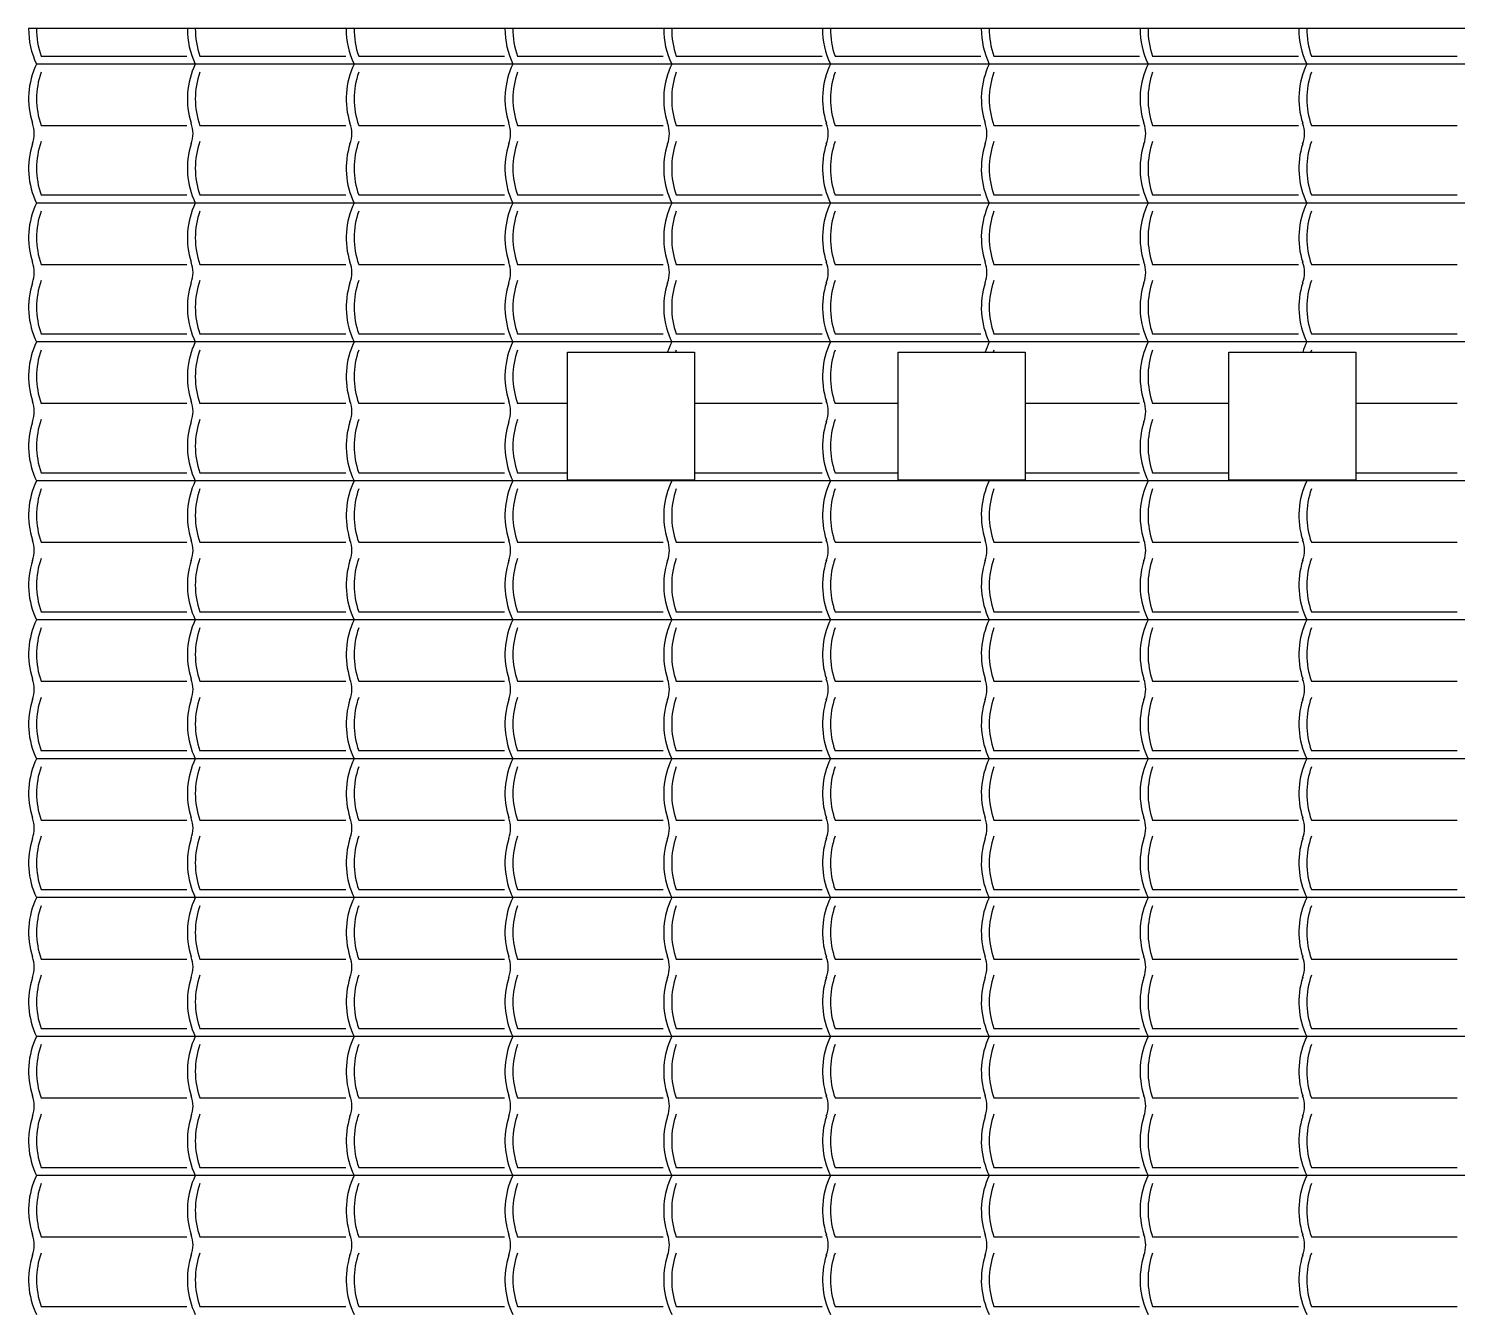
# Model space of a CAD drawing. Extents: x 110 to 239, y 112 to 239.
# Drawn here: x 174.79 to 210.78, y 207.07 to 239.47 of the extents above; entities that cross this region are included whole.
import ezdxf

# ---------------------------------------------------------------- set-up
doc = ezdxf.new("R2010")
doc.units = 0
doc.layers.get('0').update_dxf_attribs({"linetype": 'CONTINUOUS'})
doc.layers.add('ENGRAVE', color=4, linetype='CONTINUOUS')

msp = doc.modelspace()

# ---------------------------------------------------------------- linework, layer by layer
for p, q in [((238.986, 239.469), (174.786, 239.469)), ((188.358, 231.314), (191.558, 231.314)), ((188.358, 228.094), (188.358, 231.314)), ((191.558, 231.314), (191.558, 228.094)), ((196.691, 231.314), (199.891, 231.314)), ((196.691, 228.094), (196.691, 231.314)), ((199.891, 231.314), (199.891, 228.094)), ((205.024, 231.314), (208.224, 231.314)), ((205.024, 228.094), (205.024, 231.314)), ((208.224, 231.314), (208.224, 228.094)), ((191.558, 228.094), (188.358, 228.094)), ((199.891, 228.094), (196.691, 228.094)), ((208.224, 228.094), (205.024, 228.094))]:
    msp.add_line(p, q)
for centre, radius, start, end in [((176.8, 239.449), 2.014, 179.431, 205.75), ((176.8, 237.699), 2.014, 154.25, 197.8101), ((174.202, 236.824), 0.727, 339.1427, 20.8573), ((176.8, 235.949), 2.014, 162.1899, 205.75), ((176.8, 234.199), 2.014, 154.25, 197.8101), ((174.202, 233.324), 0.727, 339.1427, 20.8573), ((176.8, 232.449), 2.014, 162.1899, 205.75), ((176.8, 230.699), 2.014, 154.25, 197.8101), ((174.202, 229.824), 0.727, 339.1427, 20.8573), ((176.8, 228.949), 2.014, 162.1899, 205.75), ((176.8, 227.199), 2.014, 154.25, 197.8101), ((174.202, 226.324), 0.727, 339.1427, 20.8573), ((176.8, 225.449), 2.014, 162.1899, 205.75), ((176.8, 223.699), 2.014, 154.25, 197.8101), ((174.202, 222.824), 0.727, 339.1427, 20.8573), ((176.8, 221.949), 2.014, 162.1899, 205.75), ((176.8, 220.199), 2.014, 154.25, 197.8101), ((174.202, 219.324), 0.727, 339.1427, 20.8573), ((176.8, 218.449), 2.014, 162.1899, 205.75), ((176.8, 216.699), 2.014, 154.25, 197.8101), ((174.202, 215.824), 0.727, 339.1427, 20.8573), ((176.8, 214.949), 2.014, 162.1899, 205.75), ((176.8, 213.199), 2.014, 154.25, 197.8101), ((174.202, 212.324), 0.727, 339.1427, 20.8573), ((176.8, 211.449), 2.014, 162.1899, 205.75), ((176.8, 209.699), 2.014, 154.25, 197.8101), ((174.202, 208.824), 0.727, 339.1427, 20.8573), ((176.8, 207.949), 2.014, 162.1899, 205.75)]:
    msp.add_arc(centre, radius, start, end)
at = {"layer": 'ENGRAVE'}
for p, q in [((175.101, 238.778), (178.774, 238.778)), ((179.101, 238.778), (182.774, 238.778)), ((183.101, 238.778), (186.774, 238.778)), ((187.101, 238.778), (190.774, 238.778)), ((191.101, 238.778), (194.774, 238.778)), ((195.101, 238.778), (198.774, 238.778)), ((199.101, 238.778), (202.774, 238.778)), ((203.101, 238.778), (206.774, 238.778)), ((207.101, 238.778), (210.774, 238.778)), ((178.986, 238.574), (174.986, 238.574)), ((182.986, 238.574), (178.986, 238.574)), ((186.986, 238.574), (182.986, 238.574)), ((190.986, 238.574), (186.986, 238.574)), ((194.986, 238.574), (190.986, 238.574)), ((198.986, 238.574), (194.986, 238.574)), ((202.986, 238.574), (198.986, 238.574)), ((206.986, 238.574), (202.986, 238.574)), ((210.986, 238.574), (206.986, 238.574)), ((175.101, 237.028), (178.774, 237.028)), ((179.101, 237.028), (182.774, 237.028)), ((183.101, 237.028), (186.774, 237.028)), ((187.101, 237.028), (190.774, 237.028)), ((191.101, 237.028), (194.774, 237.028)), ((195.101, 237.028), (198.774, 237.028)), ((199.101, 237.028), (202.774, 237.028)), ((203.101, 237.028), (206.774, 237.028)), ((207.101, 237.028), (210.774, 237.028)), ((178.986, 235.074), (174.986, 235.074)), ((175.101, 235.278), (178.774, 235.278)), ((182.986, 235.074), (178.986, 235.074)), ((179.101, 235.278), (182.774, 235.278)), ((186.986, 235.074), (182.986, 235.074)), ((183.101, 235.278), (186.774, 235.278)), ((190.986, 235.074), (186.986, 235.074)), ((187.101, 235.278), (190.774, 235.278)), ((194.986, 235.074), (190.986, 235.074)), ((191.101, 235.278), (194.774, 235.278)), ((198.986, 235.074), (194.986, 235.074)), ((195.101, 235.278), (198.774, 235.278)), ((202.986, 235.074), (198.986, 235.074)), ((199.101, 235.278), (202.774, 235.278)), ((206.986, 235.074), (202.986, 235.074)), ((203.101, 235.278), (206.774, 235.278)), ((210.986, 235.074), (206.986, 235.074)), ((207.101, 235.278), (210.774, 235.278)), ((175.101, 233.528), (178.774, 233.528)), ((179.101, 233.528), (182.774, 233.528)), ((183.101, 233.528), (186.774, 233.528)), ((187.101, 233.528), (190.774, 233.528)), ((191.101, 233.528), (194.774, 233.528)), ((195.101, 233.528), (198.774, 233.528)), ((199.101, 233.528), (202.774, 233.528)), ((203.101, 233.528), (206.774, 233.528)), ((207.101, 233.528), (210.774, 233.528)), ((178.986, 231.574), (174.986, 231.574)), ((175.101, 231.778), (178.774, 231.778)), ((182.986, 231.574), (178.986, 231.574)), ((179.101, 231.778), (182.774, 231.778)), ((186.986, 231.574), (182.986, 231.574)), ((183.101, 231.778), (186.774, 231.778)), ((190.986, 231.574), (186.986, 231.574)), ((187.101, 231.778), (190.774, 231.778)), ((194.986, 231.574), (190.986, 231.574)), ((191.101, 231.778), (194.774, 231.778)), ((198.986, 231.574), (194.986, 231.574)), ((195.101, 231.778), (198.774, 231.778)), ((202.986, 231.574), (198.986, 231.574)), ((199.101, 231.778), (202.774, 231.778)), ((206.986, 231.574), (202.986, 231.574)), ((203.101, 231.778), (206.774, 231.778)), ((210.986, 231.574), (206.986, 231.574)), ((207.101, 231.778), (210.774, 231.778)), ((175.101, 230.028), (178.774, 230.028)), ((179.101, 230.028), (182.774, 230.028)), ((183.101, 230.028), (186.774, 230.028)), ((187.101, 230.028), (188.358, 230.028)), ((191.558, 230.028), (194.774, 230.028)), ((195.101, 230.028), (196.691, 230.028)), ((199.891, 230.028), (202.774, 230.028)), ((203.101, 230.028), (205.024, 230.028)), ((208.224, 230.028), (210.774, 230.028)), ((175.101, 228.278), (178.774, 228.278)), ((179.101, 228.278), (182.774, 228.278)), ((183.101, 228.278), (186.774, 228.278)), ((187.101, 228.278), (188.358, 228.278)), ((191.558, 228.278), (194.774, 228.278)), ((195.101, 228.278), (196.691, 228.278)), ((199.891, 228.278), (202.774, 228.278)), ((203.101, 228.278), (205.024, 228.278)), ((208.224, 228.278), (210.774, 228.278)), ((178.986, 228.074), (174.986, 228.074)), ((182.986, 228.074), (178.986, 228.074)), ((186.986, 228.074), (182.986, 228.074)), ((190.986, 228.074), (186.986, 228.074)), ((194.986, 228.074), (190.986, 228.074)), ((198.986, 228.074), (194.986, 228.074)), ((202.986, 228.074), (198.986, 228.074)), ((206.986, 228.074), (202.986, 228.074)), ((210.986, 228.074), (206.986, 228.074)), ((175.101, 226.528), (178.774, 226.528)), ((179.101, 226.528), (182.774, 226.528)), ((183.101, 226.528), (186.774, 226.528)), ((187.101, 226.528), (190.774, 226.528)), ((191.101, 226.528), (194.774, 226.528)), ((195.101, 226.528), (198.774, 226.528)), ((199.101, 226.528), (202.774, 226.528)), ((203.101, 226.528), (206.774, 226.528)), ((207.101, 226.528), (210.774, 226.528)), ((175.101, 224.778), (178.774, 224.778)), ((179.101, 224.778), (182.774, 224.778)), ((183.101, 224.778), (186.774, 224.778)), ((187.101, 224.778), (190.774, 224.778)), ((191.101, 224.778), (194.774, 224.778)), ((195.101, 224.778), (198.774, 224.778)), ((199.101, 224.778), (202.774, 224.778)), ((203.101, 224.778), (206.774, 224.778)), ((207.101, 224.778), (210.774, 224.778)), ((178.986, 224.574), (174.986, 224.574)), ((182.986, 224.574), (178.986, 224.574)), ((186.986, 224.574), (182.986, 224.574)), ((190.986, 224.574), (186.986, 224.574)), ((194.986, 224.574), (190.986, 224.574)), ((198.986, 224.574), (194.986, 224.574)), ((202.986, 224.574), (198.986, 224.574)), ((206.986, 224.574), (202.986, 224.574)), ((210.986, 224.574), (206.986, 224.574)), ((175.101, 223.028), (178.774, 223.028)), ((179.101, 223.028), (182.774, 223.028)), ((183.101, 223.028), (186.774, 223.028)), ((187.101, 223.028), (190.774, 223.028)), ((191.101, 223.028), (194.774, 223.028)), ((195.101, 223.028), (198.774, 223.028)), ((199.101, 223.028), (202.774, 223.028)), ((203.101, 223.028), (206.774, 223.028)), ((207.101, 223.028), (210.774, 223.028)), ((178.986, 221.074), (174.986, 221.074)), ((175.101, 221.278), (178.774, 221.278)), ((182.986, 221.074), (178.986, 221.074)), ((179.101, 221.278), (182.774, 221.278)), ((186.986, 221.074), (182.986, 221.074)), ((183.101, 221.278), (186.774, 221.278)), ((190.986, 221.074), (186.986, 221.074)), ((187.101, 221.278), (190.774, 221.278)), ((194.986, 221.074), (190.986, 221.074)), ((191.101, 221.278), (194.774, 221.278)), ((198.986, 221.074), (194.986, 221.074)), ((195.101, 221.278), (198.774, 221.278)), ((202.986, 221.074), (198.986, 221.074)), ((199.101, 221.278), (202.774, 221.278)), ((206.986, 221.074), (202.986, 221.074)), ((203.101, 221.278), (206.774, 221.278)), ((210.986, 221.074), (206.986, 221.074)), ((207.101, 221.278), (210.774, 221.278)), ((175.101, 219.528), (178.774, 219.528)), ((179.101, 219.528), (182.774, 219.528)), ((183.101, 219.528), (186.774, 219.528)), ((187.101, 219.528), (190.774, 219.528)), ((191.101, 219.528), (194.774, 219.528)), ((195.101, 219.528), (198.774, 219.528)), ((199.101, 219.528), (202.774, 219.528)), ((203.101, 219.528), (206.774, 219.528)), ((207.101, 219.528), (210.774, 219.528)), ((175.101, 217.778), (178.774, 217.778)), ((179.101, 217.778), (182.774, 217.778)), ((183.101, 217.778), (186.774, 217.778)), ((187.101, 217.778), (190.774, 217.778)), ((191.101, 217.778), (194.774, 217.778)), ((195.101, 217.778), (198.774, 217.778)), ((199.101, 217.778), (202.774, 217.778)), ((203.101, 217.778), (206.774, 217.778)), ((207.101, 217.778), (210.774, 217.778)), ((178.986, 217.574), (174.986, 217.574)), ((182.986, 217.574), (178.986, 217.574)), ((186.986, 217.574), (182.986, 217.574)), ((190.986, 217.574), (186.986, 217.574)), ((194.986, 217.574), (190.986, 217.574)), ((198.986, 217.574), (194.986, 217.574)), ((202.986, 217.574), (198.986, 217.574)), ((206.986, 217.574), (202.986, 217.574)), ((210.986, 217.574), (206.986, 217.574)), ((175.101, 216.028), (178.774, 216.028)), ((179.101, 216.028), (182.774, 216.028)), ((183.101, 216.028), (186.774, 216.028)), ((187.101, 216.028), (190.774, 216.028)), ((191.101, 216.028), (194.774, 216.028)), ((195.101, 216.028), (198.774, 216.028)), ((199.101, 216.028), (202.774, 216.028)), ((203.101, 216.028), (206.774, 216.028)), ((207.101, 216.028), (210.774, 216.028)), ((175.101, 214.278), (178.774, 214.278)), ((179.101, 214.278), (182.774, 214.278)), ((183.101, 214.278), (186.774, 214.278)), ((187.101, 214.278), (190.774, 214.278)), ((191.101, 214.278), (194.774, 214.278)), ((195.101, 214.278), (198.774, 214.278)), ((199.101, 214.278), (202.774, 214.278)), ((203.101, 214.278), (206.774, 214.278)), ((207.101, 214.278), (210.774, 214.278)), ((178.986, 214.074), (174.986, 214.074)), ((182.986, 214.074), (178.986, 214.074)), ((186.986, 214.074), (182.986, 214.074)), ((190.986, 214.074), (186.986, 214.074)), ((194.986, 214.074), (190.986, 214.074)), ((198.986, 214.074), (194.986, 214.074)), ((202.986, 214.074), (198.986, 214.074)), ((206.986, 214.074), (202.986, 214.074)), ((210.986, 214.074), (206.986, 214.074)), ((175.101, 212.528), (178.774, 212.528)), ((179.101, 212.528), (182.774, 212.528)), ((183.101, 212.528), (186.774, 212.528)), ((187.101, 212.528), (190.774, 212.528)), ((191.101, 212.528), (194.774, 212.528)), ((195.101, 212.528), (198.774, 212.528)), ((199.101, 212.528), (202.774, 212.528)), ((203.101, 212.528), (206.774, 212.528)), ((207.101, 212.528), (210.774, 212.528)), ((178.986, 210.574), (174.986, 210.574)), ((175.101, 210.778), (178.774, 210.778)), ((182.986, 210.574), (178.986, 210.574)), ((179.101, 210.778), (182.774, 210.778)), ((186.986, 210.574), (182.986, 210.574)), ((183.101, 210.778), (186.774, 210.778)), ((190.986, 210.574), (186.986, 210.574)), ((187.101, 210.778), (190.774, 210.778)), ((194.986, 210.574), (190.986, 210.574)), ((191.101, 210.778), (194.774, 210.778)), ((198.986, 210.574), (194.986, 210.574)), ((195.101, 210.778), (198.774, 210.778)), ((202.986, 210.574), (198.986, 210.574)), ((199.101, 210.778), (202.774, 210.778)), ((206.986, 210.574), (202.986, 210.574)), ((203.101, 210.778), (206.774, 210.778)), ((210.986, 210.574), (206.986, 210.574)), ((207.101, 210.778), (210.774, 210.778)), ((175.101, 209.028), (178.774, 209.028)), ((179.101, 209.028), (182.774, 209.028)), ((183.101, 209.028), (186.774, 209.028)), ((187.101, 209.028), (190.774, 209.028)), ((191.101, 209.028), (194.774, 209.028)), ((195.101, 209.028), (198.774, 209.028)), ((199.101, 209.028), (202.774, 209.028)), ((203.101, 209.028), (206.774, 209.028)), ((207.101, 209.028), (210.774, 209.028)), ((175.101, 207.278), (178.774, 207.278)), ((179.101, 207.278), (182.774, 207.278)), ((183.101, 207.278), (186.774, 207.278)), ((187.101, 207.278), (190.774, 207.278)), ((191.101, 207.278), (194.774, 207.278)), ((195.101, 207.278), (198.774, 207.278)), ((199.101, 207.278), (202.774, 207.278)), ((203.101, 207.278), (206.774, 207.278)), ((207.101, 207.278), (210.774, 207.278))]:
    msp.add_line(p, q, dxfattribs=at)
for centre, radius, start, end in [((177, 239.449), 2.014, 179.431, 199.4798), ((180.8, 239.449), 2.014, 179.431, 205.75), ((181, 239.449), 2.014, 179.431, 199.4798), ((184.8, 239.449), 2.014, 179.431, 205.75), ((185, 239.449), 2.014, 179.431, 199.4798), ((188.8, 239.449), 2.014, 179.431, 205.75), ((189, 239.449), 2.014, 179.431, 199.4798), ((192.8, 239.449), 2.014, 179.431, 205.75), ((193, 239.449), 2.014, 179.431, 199.4798), ((196.8, 239.449), 2.014, 179.431, 205.75), ((197, 239.449), 2.014, 179.431, 199.4798), ((200.8, 239.449), 2.014, 179.431, 205.75), ((201, 239.449), 2.014, 179.431, 199.4798), ((204.8, 239.449), 2.014, 179.431, 205.75), ((205, 239.449), 2.014, 179.431, 199.4798), ((208.8, 239.449), 2.014, 179.431, 205.75), ((209, 239.449), 2.014, 179.431, 199.4798), ((177, 237.699), 2.014, 160.5202, 199.4798), ((180.8, 237.699), 2.014, 154.25, 197.8101), ((181, 237.699), 2.014, 160.5202, 199.4798), ((184.8, 237.699), 2.014, 154.25, 197.8101), ((185, 237.699), 2.014, 160.5202, 199.4798), ((188.8, 237.699), 2.014, 154.25, 197.8101), ((189, 237.699), 2.014, 160.5202, 199.4798), ((192.8, 237.699), 2.014, 154.25, 197.8101), ((193, 237.699), 2.014, 160.5202, 199.4798), ((196.8, 237.699), 2.014, 154.25, 197.8101), ((197, 237.699), 2.014, 160.5202, 199.4798), ((200.8, 237.699), 2.014, 154.25, 197.8101), ((201, 237.699), 2.014, 160.5202, 199.4798), ((204.8, 237.699), 2.014, 154.25, 197.8101), ((205, 237.699), 2.014, 160.5202, 199.4798), ((208.8, 237.699), 2.014, 154.25, 197.8101), ((209, 237.699), 2.014, 160.5202, 199.4798), ((178.202, 236.824), 0.727, 339.1427, 20.8573), ((182.202, 236.824), 0.727, 339.1427, 20.8573), ((186.202, 236.824), 0.727, 339.1427, 20.8573), ((190.202, 236.824), 0.727, 339.1427, 20.8573), ((194.202, 236.824), 0.727, 339.1427, 20.8573), ((198.202, 236.824), 0.727, 339.1427, 20.8573), ((202.202, 236.824), 0.727, 339.1427, 20.8573), ((206.202, 236.824), 0.727, 339.1427, 20.8573), ((177, 235.949), 2.014, 160.5202, 199.4798), ((180.8, 235.949), 2.014, 162.1899, 205.75), ((181, 235.949), 2.014, 160.5202, 199.4798), ((184.8, 235.949), 2.014, 162.1899, 205.75), ((185, 235.949), 2.014, 160.5202, 199.4798), ((188.8, 235.949), 2.014, 162.1899, 205.75), ((189, 235.949), 2.014, 160.5202, 199.4798), ((192.8, 235.949), 2.014, 162.1899, 205.75), ((193, 235.949), 2.014, 160.5202, 199.4798), ((196.8, 235.949), 2.014, 162.1899, 205.75), ((197, 235.949), 2.014, 160.5202, 199.4798), ((200.8, 235.949), 2.014, 162.1899, 205.75), ((201, 235.949), 2.014, 160.5202, 199.4798), ((204.8, 235.949), 2.014, 162.1899, 205.75), ((205, 235.949), 2.014, 160.5202, 199.4798), ((208.8, 235.949), 2.014, 162.1899, 205.75), ((209, 235.949), 2.014, 160.5202, 199.4798), ((180.8, 234.199), 2.014, 154.25, 197.8101), ((184.8, 234.199), 2.014, 154.25, 197.8101), ((188.8, 234.199), 2.014, 154.25, 197.8101), ((192.8, 234.199), 2.014, 154.25, 197.8101), ((196.8, 234.199), 2.014, 154.25, 197.8101), ((200.8, 234.199), 2.014, 154.25, 197.8101), ((204.8, 234.199), 2.014, 154.25, 197.8101), ((208.8, 234.199), 2.014, 154.25, 197.8101), ((177, 234.199), 2.014, 160.5202, 199.4798), ((181, 234.199), 2.014, 160.5202, 199.4798), ((185, 234.199), 2.014, 160.5202, 199.4798), ((189, 234.199), 2.014, 160.5202, 199.4798), ((193, 234.199), 2.014, 160.5202, 199.4798), ((197, 234.199), 2.014, 160.5202, 199.4798), ((201, 234.199), 2.014, 160.5202, 199.4798), ((205, 234.199), 2.014, 160.5202, 199.4798), ((209, 234.199), 2.014, 160.5202, 199.4798), ((178.202, 233.324), 0.727, 339.1427, 20.8573), ((182.202, 233.324), 0.727, 339.1427, 20.8573), ((186.202, 233.324), 0.727, 339.1427, 20.8573), ((190.202, 233.324), 0.727, 339.1427, 20.8573), ((194.202, 233.324), 0.727, 339.1427, 20.8573), ((198.202, 233.324), 0.727, 339.1427, 20.8573), ((202.202, 233.324), 0.727, 339.1427, 20.8573), ((206.202, 233.324), 0.727, 339.1427, 20.8573), ((177, 232.449), 2.014, 160.5202, 199.4798), ((180.8, 232.449), 2.014, 162.1899, 205.75), ((181, 232.449), 2.014, 160.5202, 199.4798), ((184.8, 232.449), 2.014, 162.1899, 205.75), ((185, 232.449), 2.014, 160.5202, 199.4798), ((188.8, 232.449), 2.014, 162.1899, 205.75), ((189, 232.449), 2.014, 160.5202, 199.4798), ((192.8, 232.449), 2.014, 162.1899, 205.75), ((193, 232.449), 2.014, 160.5202, 199.4798), ((196.8, 232.449), 2.014, 162.1899, 205.75), ((197, 232.449), 2.014, 160.5202, 199.4798), ((200.8, 232.449), 2.014, 162.1899, 205.75), ((201, 232.449), 2.014, 160.5202, 199.4798), ((204.8, 232.449), 2.014, 162.1899, 205.75), ((205, 232.449), 2.014, 160.5202, 199.4798), ((208.8, 232.449), 2.014, 162.1899, 205.75), ((209, 232.449), 2.014, 160.5202, 199.4798), ((180.8, 230.699), 2.014, 154.25, 197.8101), ((184.8, 230.699), 2.014, 154.25, 197.8101), ((188.8, 230.699), 2.014, 154.25, 197.8101), ((192.8, 230.699), 2.014, 154.25, 162.2206), ((196.8, 230.699), 2.014, 154.25, 197.8101), ((200.8, 230.699), 2.014, 154.25, 162.2206), ((204.8, 230.699), 2.014, 154.25, 197.8101), ((208.8, 230.699), 2.014, 154.25, 162.2206), ((177, 230.699), 2.014, 160.5202, 199.4798), ((181, 230.699), 2.014, 160.5202, 199.4798), ((185, 230.699), 2.014, 160.5202, 199.4798), ((189, 230.699), 2.014, 160.5202, 199.4798), ((193, 230.699), 2.014, 160.5202, 162.2206), ((197, 230.699), 2.014, 160.5202, 199.4798), ((201, 230.699), 2.014, 160.5202, 162.2206), ((205, 230.699), 2.014, 160.5202, 199.4798), ((209, 230.699), 2.014, 160.5202, 162.2206), ((178.202, 229.824), 0.727, 339.1427, 20.8573), ((182.202, 229.824), 0.727, 339.1427, 20.8573), ((186.202, 229.824), 0.727, 339.1427, 20.8573), ((194.202, 229.824), 0.727, 339.1427, 20.8573), ((202.202, 229.824), 0.727, 339.1427, 20.8573), ((177, 228.949), 2.014, 160.5202, 199.4798), ((180.8, 228.949), 2.014, 162.1899, 205.75), ((181, 228.949), 2.014, 160.5202, 199.4798), ((184.8, 228.949), 2.014, 162.1899, 205.75), ((185, 228.949), 2.014, 160.5202, 199.4798), ((188.8, 228.949), 2.014, 162.1899, 205.75), ((189, 228.949), 2.014, 160.5202, 199.4798), ((196.8, 228.949), 2.014, 162.1899, 205.75), ((197, 228.949), 2.014, 160.5202, 199.4798), ((204.8, 228.949), 2.014, 162.1899, 205.75), ((205, 228.949), 2.014, 160.5202, 199.4798), ((177, 227.199), 2.014, 160.5202, 199.4798), ((180.8, 227.199), 2.014, 154.25, 197.8101), ((181, 227.199), 2.014, 160.5202, 199.4798), ((184.8, 227.199), 2.014, 154.25, 197.8101), ((185, 227.199), 2.014, 160.5202, 199.4798), ((188.8, 227.199), 2.014, 154.25, 197.8101), ((189, 227.199), 2.014, 160.5202, 199.4798), ((192.8, 227.199), 2.014, 154.25, 197.8101), ((192.8, 228.949), 2.014, 205.12, 205.75), ((193, 227.199), 2.014, 160.5202, 199.4798), ((196.8, 227.199), 2.014, 154.25, 197.8101), ((197, 227.199), 2.014, 160.5202, 199.4798), ((200.8, 227.199), 2.014, 154.25, 197.8101), ((200.8, 228.949), 2.014, 205.12, 205.75), ((201, 227.199), 2.014, 160.5202, 199.4798), ((204.8, 227.199), 2.014, 154.25, 197.8101), ((205, 227.199), 2.014, 160.5202, 199.4798), ((208.8, 227.199), 2.014, 154.25, 197.8101), ((208.8, 228.949), 2.014, 205.12, 205.75), ((209, 227.199), 2.014, 160.5202, 199.4798), ((178.202, 226.324), 0.727, 339.1427, 20.8573), ((182.202, 226.324), 0.727, 339.1427, 20.8573), ((186.202, 226.324), 0.727, 339.1427, 20.8573), ((190.202, 226.324), 0.727, 339.1427, 20.8573), ((194.202, 226.324), 0.727, 339.1427, 20.8573), ((198.202, 226.324), 0.727, 339.1427, 20.8573), ((202.202, 226.324), 0.727, 339.1427, 20.8573), ((206.202, 226.324), 0.727, 339.1427, 20.8573), ((177, 225.449), 2.014, 160.5202, 199.4798), ((180.8, 225.449), 2.014, 162.1899, 205.75), ((181, 225.449), 2.014, 160.5202, 199.4798), ((184.8, 225.449), 2.014, 162.1899, 205.75), ((185, 225.449), 2.014, 160.5202, 199.4798), ((188.8, 225.449), 2.014, 162.1899, 205.75), ((189, 225.449), 2.014, 160.5202, 199.4798), ((192.8, 225.449), 2.014, 162.1899, 205.75), ((193, 225.449), 2.014, 160.5202, 199.4798), ((196.8, 225.449), 2.014, 162.1899, 205.75), ((197, 225.449), 2.014, 160.5202, 199.4798), ((200.8, 225.449), 2.014, 162.1899, 205.75), ((201, 225.449), 2.014, 160.5202, 199.4798), ((204.8, 225.449), 2.014, 162.1899, 205.75), ((205, 225.449), 2.014, 160.5202, 199.4798), ((208.8, 225.449), 2.014, 162.1899, 205.75), ((209, 225.449), 2.014, 160.5202, 199.4798), ((177, 223.699), 2.014, 160.5202, 199.4798), ((180.8, 223.699), 2.014, 154.25, 197.8101), ((181, 223.699), 2.014, 160.5202, 199.4798), ((184.8, 223.699), 2.014, 154.25, 197.8101), ((185, 223.699), 2.014, 160.5202, 199.4798), ((188.8, 223.699), 2.014, 154.25, 197.8101), ((189, 223.699), 2.014, 160.5202, 199.4798), ((192.8, 223.699), 2.014, 154.25, 197.8101), ((193, 223.699), 2.014, 160.5202, 199.4798), ((196.8, 223.699), 2.014, 154.25, 197.8101), ((197, 223.699), 2.014, 160.5202, 199.4798), ((200.8, 223.699), 2.014, 154.25, 197.8101), ((201, 223.699), 2.014, 160.5202, 199.4798), ((204.8, 223.699), 2.014, 154.25, 197.8101), ((205, 223.699), 2.014, 160.5202, 199.4798), ((208.8, 223.699), 2.014, 154.25, 197.8101), ((209, 223.699), 2.014, 160.5202, 199.4798), ((178.202, 222.824), 0.727, 339.1427, 20.8573), ((182.202, 222.824), 0.727, 339.1427, 20.8573), ((186.202, 222.824), 0.727, 339.1427, 20.8573), ((190.202, 222.824), 0.727, 339.1427, 20.8573), ((194.202, 222.824), 0.727, 339.1427, 20.8573), ((198.202, 222.824), 0.727, 339.1427, 20.8573), ((202.202, 222.824), 0.727, 339.1427, 20.8573), ((206.202, 222.824), 0.727, 339.1427, 20.8573), ((177, 221.949), 2.014, 160.5202, 199.4798), ((180.8, 221.949), 2.014, 162.1899, 205.75), ((181, 221.949), 2.014, 160.5202, 199.4798), ((184.8, 221.949), 2.014, 162.1899, 205.75), ((185, 221.949), 2.014, 160.5202, 199.4798), ((188.8, 221.949), 2.014, 162.1899, 205.75), ((189, 221.949), 2.014, 160.5202, 199.4798), ((192.8, 221.949), 2.014, 162.1899, 205.75), ((193, 221.949), 2.014, 160.5202, 199.4798), ((196.8, 221.949), 2.014, 162.1899, 205.75), ((197, 221.949), 2.014, 160.5202, 199.4798), ((200.8, 221.949), 2.014, 162.1899, 205.75), ((201, 221.949), 2.014, 160.5202, 199.4798), ((204.8, 221.949), 2.014, 162.1899, 205.75), ((205, 221.949), 2.014, 160.5202, 199.4798), ((208.8, 221.949), 2.014, 162.1899, 205.75), ((209, 221.949), 2.014, 160.5202, 199.4798), ((180.8, 220.199), 2.014, 154.25, 197.8101), ((184.8, 220.199), 2.014, 154.25, 197.8101), ((188.8, 220.199), 2.014, 154.25, 197.8101), ((192.8, 220.199), 2.014, 154.25, 197.8101), ((196.8, 220.199), 2.014, 154.25, 197.8101), ((200.8, 220.199), 2.014, 154.25, 197.8101), ((204.8, 220.199), 2.014, 154.25, 197.8101), ((208.8, 220.199), 2.014, 154.25, 197.8101), ((177, 220.199), 2.014, 160.5202, 199.4798), ((181, 220.199), 2.014, 160.5202, 199.4798), ((185, 220.199), 2.014, 160.5202, 199.4798), ((189, 220.199), 2.014, 160.5202, 199.4798), ((193, 220.199), 2.014, 160.5202, 199.4798), ((197, 220.199), 2.014, 160.5202, 199.4798), ((201, 220.199), 2.014, 160.5202, 199.4798), ((205, 220.199), 2.014, 160.5202, 199.4798), ((209, 220.199), 2.014, 160.5202, 199.4798), ((178.202, 219.324), 0.727, 339.1427, 20.8573), ((182.202, 219.324), 0.727, 339.1427, 20.8573), ((186.202, 219.324), 0.727, 339.1427, 20.8573), ((190.202, 219.324), 0.727, 339.1427, 20.8573), ((194.202, 219.324), 0.727, 339.1427, 20.8573), ((198.202, 219.324), 0.727, 339.1427, 20.8573), ((202.202, 219.324), 0.727, 339.1427, 20.8573), ((206.202, 219.324), 0.727, 339.1427, 20.8573), ((177, 218.449), 2.014, 160.5202, 199.4798), ((180.8, 218.449), 2.014, 162.1899, 205.75), ((181, 218.449), 2.014, 160.5202, 199.4798), ((184.8, 218.449), 2.014, 162.1899, 205.75), ((185, 218.449), 2.014, 160.5202, 199.4798), ((188.8, 218.449), 2.014, 162.1899, 205.75), ((189, 218.449), 2.014, 160.5202, 199.4798), ((192.8, 218.449), 2.014, 162.1899, 205.75), ((193, 218.449), 2.014, 160.5202, 199.4798), ((196.8, 218.449), 2.014, 162.1899, 205.75), ((197, 218.449), 2.014, 160.5202, 199.4798), ((200.8, 218.449), 2.014, 162.1899, 205.75), ((201, 218.449), 2.014, 160.5202, 199.4798), ((204.8, 218.449), 2.014, 162.1899, 205.75), ((205, 218.449), 2.014, 160.5202, 199.4798), ((208.8, 218.449), 2.014, 162.1899, 205.75), ((209, 218.449), 2.014, 160.5202, 199.4798), ((180.8, 216.699), 2.014, 154.25, 197.8101), ((184.8, 216.699), 2.014, 154.25, 197.8101), ((188.8, 216.699), 2.014, 154.25, 197.8101), ((192.8, 216.699), 2.014, 154.25, 197.8101), ((196.8, 216.699), 2.014, 154.25, 197.8101), ((200.8, 216.699), 2.014, 154.25, 197.8101), ((204.8, 216.699), 2.014, 154.25, 197.8101), ((208.8, 216.699), 2.014, 154.25, 197.8101), ((177, 216.699), 2.014, 160.5202, 199.4798), ((181, 216.699), 2.014, 160.5202, 199.4798), ((185, 216.699), 2.014, 160.5202, 199.4798), ((189, 216.699), 2.014, 160.5202, 199.4798), ((193, 216.699), 2.014, 160.5202, 199.4798), ((197, 216.699), 2.014, 160.5202, 199.4798), ((201, 216.699), 2.014, 160.5202, 199.4798), ((205, 216.699), 2.014, 160.5202, 199.4798), ((209, 216.699), 2.014, 160.5202, 199.4798), ((178.202, 215.824), 0.727, 339.1427, 20.8573), ((182.202, 215.824), 0.727, 339.1427, 20.8573), ((186.202, 215.824), 0.727, 339.1427, 20.8573), ((190.202, 215.824), 0.727, 339.1427, 20.8573), ((194.202, 215.824), 0.727, 339.1427, 20.8573), ((198.202, 215.824), 0.727, 339.1427, 20.8573), ((202.202, 215.824), 0.727, 339.1427, 20.8573), ((206.202, 215.824), 0.727, 339.1427, 20.8573), ((177, 214.949), 2.014, 160.5202, 199.4798), ((181, 214.949), 2.014, 160.5202, 199.4798), ((185, 214.949), 2.014, 160.5202, 199.4798), ((189, 214.949), 2.014, 160.5202, 199.4798), ((193, 214.949), 2.014, 160.5202, 199.4798), ((197, 214.949), 2.014, 160.5202, 199.4798), ((201, 214.949), 2.014, 160.5202, 199.4798), ((205, 214.949), 2.014, 160.5202, 199.4798), ((209, 214.949), 2.014, 160.5202, 199.4798), ((180.8, 214.949), 2.014, 162.1899, 205.75), ((184.8, 214.949), 2.014, 162.1899, 205.75), ((188.8, 214.949), 2.014, 162.1899, 205.75), ((192.8, 214.949), 2.014, 162.1899, 205.75), ((196.8, 214.949), 2.014, 162.1899, 205.75), ((200.8, 214.949), 2.014, 162.1899, 205.75), ((204.8, 214.949), 2.014, 162.1899, 205.75), ((208.8, 214.949), 2.014, 162.1899, 205.75), ((177, 213.199), 2.014, 160.5202, 199.4798), ((180.8, 213.199), 2.014, 154.25, 197.8101), ((181, 213.199), 2.014, 160.5202, 199.4798), ((184.8, 213.199), 2.014, 154.25, 197.8101), ((185, 213.199), 2.014, 160.5202, 199.4798), ((188.8, 213.199), 2.014, 154.25, 197.8101), ((189, 213.199), 2.014, 160.5202, 199.4798), ((192.8, 213.199), 2.014, 154.25, 197.8101), ((193, 213.199), 2.014, 160.5202, 199.4798), ((196.8, 213.199), 2.014, 154.25, 197.8101), ((197, 213.199), 2.014, 160.5202, 199.4798), ((200.8, 213.199), 2.014, 154.25, 197.8101), ((201, 213.199), 2.014, 160.5202, 199.4798), ((204.8, 213.199), 2.014, 154.25, 197.8101), ((205, 213.199), 2.014, 160.5202, 199.4798), ((208.8, 213.199), 2.014, 154.25, 197.8101), ((209, 213.199), 2.014, 160.5202, 199.4798), ((178.202, 212.324), 0.727, 339.1427, 20.8573), ((182.202, 212.324), 0.727, 339.1427, 20.8573), ((186.202, 212.324), 0.727, 339.1427, 20.8573), ((190.202, 212.324), 0.727, 339.1427, 20.8573), ((194.202, 212.324), 0.727, 339.1427, 20.8573), ((198.202, 212.324), 0.727, 339.1427, 20.8573), ((202.202, 212.324), 0.727, 339.1427, 20.8573), ((206.202, 212.324), 0.727, 339.1427, 20.8573), ((177, 211.449), 2.014, 160.5202, 199.4798), ((180.8, 211.449), 2.014, 162.1899, 205.75), ((181, 211.449), 2.014, 160.5202, 199.4798), ((184.8, 211.449), 2.014, 162.1899, 205.75), ((185, 211.449), 2.014, 160.5202, 199.4798), ((188.8, 211.449), 2.014, 162.1899, 205.75), ((189, 211.449), 2.014, 160.5202, 199.4798), ((192.8, 211.449), 2.014, 162.1899, 205.75), ((193, 211.449), 2.014, 160.5202, 199.4798), ((196.8, 211.449), 2.014, 162.1899, 205.75), ((197, 211.449), 2.014, 160.5202, 199.4798), ((200.8, 211.449), 2.014, 162.1899, 205.75), ((201, 211.449), 2.014, 160.5202, 199.4798), ((204.8, 211.449), 2.014, 162.1899, 205.75), ((205, 211.449), 2.014, 160.5202, 199.4798), ((208.8, 211.449), 2.014, 162.1899, 205.75), ((209, 211.449), 2.014, 160.5202, 199.4798), ((180.8, 209.699), 2.014, 154.25, 197.8101), ((184.8, 209.699), 2.014, 154.25, 197.8101), ((188.8, 209.699), 2.014, 154.25, 197.8101), ((192.8, 209.699), 2.014, 154.25, 197.8101), ((196.8, 209.699), 2.014, 154.25, 197.8101), ((200.8, 209.699), 2.014, 154.25, 197.8101), ((204.8, 209.699), 2.014, 154.25, 197.8101), ((208.8, 209.699), 2.014, 154.25, 197.8101), ((177, 209.699), 2.014, 160.5202, 199.4798), ((181, 209.699), 2.014, 160.5202, 199.4798), ((185, 209.699), 2.014, 160.5202, 199.4798), ((189, 209.699), 2.014, 160.5202, 199.4798), ((193, 209.699), 2.014, 160.5202, 199.4798), ((197, 209.699), 2.014, 160.5202, 199.4798), ((201, 209.699), 2.014, 160.5202, 199.4798), ((205, 209.699), 2.014, 160.5202, 199.4798), ((209, 209.699), 2.014, 160.5202, 199.4798), ((178.202, 208.824), 0.727, 339.1427, 20.8573), ((182.202, 208.824), 0.727, 339.1427, 20.8573), ((186.202, 208.824), 0.727, 339.1427, 20.8573), ((190.202, 208.824), 0.727, 339.1427, 20.8573), ((194.202, 208.824), 0.727, 339.1427, 20.8573), ((198.202, 208.824), 0.727, 339.1427, 20.8573), ((202.202, 208.824), 0.727, 339.1427, 20.8573), ((206.202, 208.824), 0.727, 339.1427, 20.8573), ((177, 207.949), 2.014, 160.5202, 199.4798), ((180.8, 207.949), 2.014, 162.1899, 205.75), ((181, 207.949), 2.014, 160.5202, 199.4798), ((184.8, 207.949), 2.014, 162.1899, 205.75), ((185, 207.949), 2.014, 160.5202, 199.4798), ((188.8, 207.949), 2.014, 162.1899, 205.75), ((189, 207.949), 2.014, 160.5202, 199.4798), ((192.8, 207.949), 2.014, 162.1899, 205.75), ((193, 207.949), 2.014, 160.5202, 199.4798), ((196.8, 207.949), 2.014, 162.1899, 205.75), ((197, 207.949), 2.014, 160.5202, 199.4798), ((200.8, 207.949), 2.014, 162.1899, 205.75), ((201, 207.949), 2.014, 160.5202, 199.4798), ((204.8, 207.949), 2.014, 162.1899, 205.75), ((205, 207.949), 2.014, 160.5202, 199.4798), ((208.8, 207.949), 2.014, 162.1899, 205.75), ((209, 207.949), 2.014, 160.5202, 199.4798)]:
    msp.add_arc(centre, radius, start, end, dxfattribs=at)

doc.saveas('drawing.dxf')
